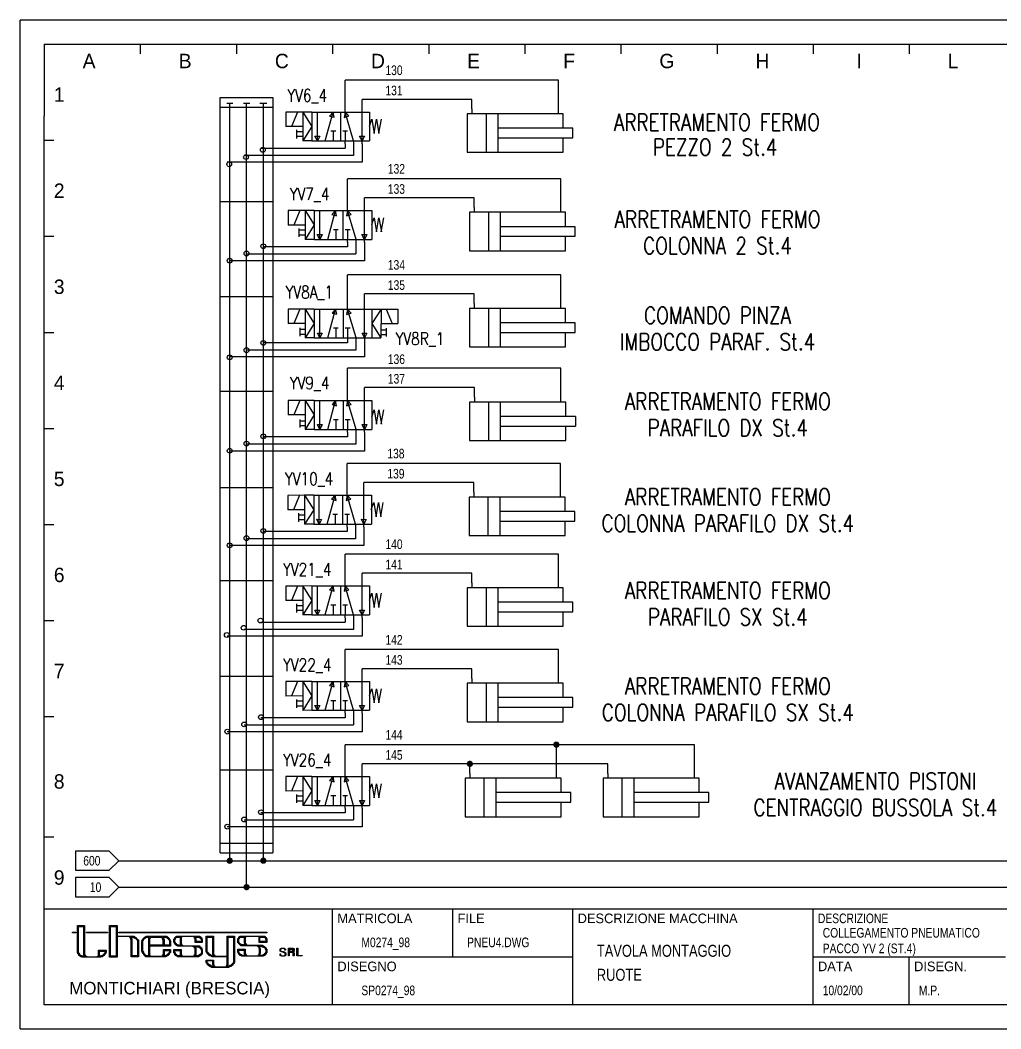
# Model space of a CAD drawing. Extents: x 5 to 315, y 5 to 215.
# Drawn here: x 5 to 209.1, y 5 to 215 of the extents above; entities that cross this region are included whole.
import ezdxf
from ezdxf.enums import TextEntityAlignment as Align

# ---------------------------------------------------------------- set-up
doc = ezdxf.new("R2010")
doc.units = 0
doc.header["$MEASUREMENT"] = 0
doc.linetypes.add('TRAT-C', pattern=[3.5, 2.5, -1])
doc.layers.get('0').update_dxf_attribs({"linetype": 'CONTINUOUS'})
for name, color, linetype in [('2', 7, 'CONTINUOUS'), ('FORMATO', 3, 'CONTINUOUS'), ('TESTI', 1, 'TRAT-C')]:
    doc.layers.add(name, color=color, linetype=linetype)
doc.styles.add('20TXT', font='TXT', dxfattribs={"width": 0.8, "height": 2})
doc.styles.add('35SIM', font='romans', dxfattribs={"width": 0.8, "height": 3.5})

# ---------------------------------------------------------------- blocks, each defined once
blk = doc.blocks.new('THESYS')
at = {"color": 7}
for points in [[(0.045, 0.325), (0.12, 0.325), (0.12, 0.02), (0.125, 0.02), (0.125, 0.01), (0.13, 0.01), (0.13, 0.005), (0.14, 0.005), (0.14, 0), (0.255, 0), (0.255, 0.005), (0.26, 0.005), (0.26, 0.01), (0.265, 0.01), (0.265, 0.07), (0.345, 0.07), (0.345, 0.045), (0.34, 0.045), (0.34, 0.035), (0.335, 0.035), (0.335, 0.03), (0.33, 0.03), (0.33, 0.02), (0.325, 0.02), (0.325, 0.015), (0.32, 0.015), (0.32, 0.01), (0.31, 0.01), (0.31, 0.005), (0.305, 0.005), (0.305, 0), (0.29, 0), (0.29, -0.005), (0.09, -0.005), (0.09, 0), (0.08, 0), (0.08, 0.005), (0.07, 0.005), (0.07, 0.01), (0.065, 0.01), (0.065, 0.015), (0.06, 0.015), (0.06, 0.025), (0.055, 0.025), (0.055, 0.03), (0.05, 0.03), (0.05, 0.04), (0.045, 0.04)], [(0.38, 0.325), (0.459, 0.325), (0.459, 0.215), (0.635, 0.215), (0.635, 0.21), (0.64, 0.21), (0.64, 0.205), (0.65, 0.205), (0.65, 0.2), (0.655, 0.2), (0.655, 0.194), (0.66, 0.194), (0.66, 0.19), (0.665, 0.19), (0.665, 0.184), (0.67, 0.184), (0.67, 0.18), (0.675, 0.18), (0.675, 0.175), (0.68, 0.175), (0.68, 0), (0.605, 0), (0.605, 0.18), (0.6, 0.18), (0.6, 0.194), (0.595, 0.194), (0.595, 0.205), (0.59, 0.205), (0.59, 0.21), (0.459, 0.21), (0.459, -0.005), (0.38, -0.005)], [(-0.005, 0.255), (0.03, 0.255), (0.03, 0.25), (-0.005, 0.25)], [(0.055, 0.315), (0.11, 0.315), (0.11, 0.02), (0.115, 0.02), (0.115, 0.01), (0.12, 0.01), (0.12, 0.005), (0.125, 0.005), (0.09, 0.005), (0.09, 0.01), (0.08, 0.01), (0.08, 0.015), (0.075, 0.015), (0.075, 0.02), (0.07, 0.02), (0.07, 0.03), (0.065, 0.03), (0.065, 0.035), (0.06, 0.035), (0.06, 0.045), (0.055, 0.045)], [(0.14, 0.255), (0.36, 0.255), (0.36, 0.25), (0.14, 0.25)], [(0.39, 0.315), (0.449, 0.315), (0.449, 0.005), (0.39, 0.005)], [(0.475, 0.255), (2.015, 0.255), (2.015, 0.25), (0.475, 0.25)], [(0.76, 0.215), (0.975, 0.215), (0.975, 0.21), (0.98, 0.21), (0.98, 0.205), (0.99, 0.205), (0.99, 0.194), (1, 0.194), (1, 0.184), (1.005, 0.184), (1.005, 0.175), (1.01, 0.175), (1.01, 0.165), (1.015, 0.165), (1.015, 0.11), (0.795, 0.11), (0.795, 0.02), (0.8, 0.02), (0.8, 0.01), (0.805, 0.01), (0.805, 0.005), (0.925, 0.005), (0.925, 0.01), (0.93, 0.01), (0.93, 0.015), (0.935, 0.015), (0.935, 0.025), (0.94, 0.025), (0.94, 0.075), (1.015, 0.075), (1.015, 0.045), (1.01, 0.045), (1.01, 0.04), (1.005, 0.04), (1.005, 0.035), (1, 0.035), (1, 0.025), (0.995, 0.025), (0.995, 0.02), (0.99, 0.02), (0.99, 0.015), (0.985, 0.015), (0.985, 0.01), (0.975, 0.01), (0.975, 0.005), (0.965, 0.005), (0.965, 0), (0.755, 0), (0.755, 0.005), (0.75, 0.005), (0.75, 0.01), (0.745, 0.01), (0.745, 0.02), (0.735, 0.02), (0.735, 0.03), (0.73, 0.03), (0.73, 0.035), (0.725, 0.035), (0.725, 0.045), (0.72, 0.045), (0.72, 0.055), (0.715, 0.055), (0.715, 0.165), (0.72, 0.165), (0.72, 0.175), (0.725, 0.175), (0.725, 0.184), (0.73, 0.184), (0.73, 0.19), (0.735, 0.19), (0.735, 0.194), (0.74, 0.194), (0.74, 0.2), (0.745, 0.2), (0.745, 0.205), (0.755, 0.205), (0.755, 0.21), (0.76, 0.21)], [(1.075, 0.215), (1.32, 0.215), (1.32, 0.21), (1.325, 0.21), (1.325, 0.205), (1.33, 0.205), (1.33, 0.2), (1.335, 0.2), (1.335, 0.194), (1.34, 0.194), (1.34, 0.18), (1.345, 0.18), (1.345, 0.15), (1.27, 0.15), (1.27, 0.19), (1.265, 0.19), (1.265, 0.205), (1.26, 0.205), (1.26, 0.21), (1.13, 0.21), (1.13, 0.2), (1.125, 0.2), (1.125, 0.135), (1.13, 0.135), (1.13, 0.125), (1.135, 0.125), (1.135, 0.12), (1.14, 0.12), (1.14, 0.115), (1.315, 0.115), (1.315, 0.11), (1.32, 0.11), (1.32, 0.105), (1.325, 0.105), (1.325, 0.1), (1.33, 0.1), (1.33, 0.095), (1.335, 0.095), (1.335, 0.085), (1.34, 0.085), (1.34, 0.075), (1.345, 0.075), (1.345, 0.03), (1.34, 0.03), (1.34, 0.025), (1.335, 0.025), (1.335, 0.02), (1.33, 0.02), (1.33, 0.015), (1.325, 0.015), (1.325, 0.01), (1.315, 0.01), (1.315, 0.005), (1.31, 0.005), (1.31, 0), (1.085, 0), (1.085, 0.005), (1.08, 0.005), (1.08, 0.01), (1.07, 0.01), (1.07, 0.015), (1.065, 0.015), (1.065, 0.02), (1.06, 0.02), (1.06, 0.03), (1.055, 0.03), (1.055, 0.04), (1.05, 0.04), (1.05, 0.075), (1.125, 0.075), (1.125, 0.025), (1.13, 0.025), (1.13, 0.015), (1.135, 0.015), (1.135, 0.01), (1.14, 0.01), (1.14, 0.005), (1.255, 0.005), (1.255, 0.01), (1.26, 0.01), (1.26, 0.015), (1.265, 0.015), (1.265, 0.025), (1.27, 0.025), (1.27, 0.09), (1.265, 0.09), (1.265, 0.1), (1.255, 0.1), (1.255, 0.105), (1.25, 0.105), (1.25, 0.11), (1.085, 0.11), (1.085, 0.115), (1.08, 0.115), (1.08, 0.12), (1.07, 0.12), (1.07, 0.125), (1.065, 0.125), (1.065, 0.13), (1.06, 0.13), (1.06, 0.14), (1.055, 0.14), (1.055, 0.15), (1.05, 0.15), (1.05, 0.184), (1.055, 0.184), (1.055, 0.194), (1.06, 0.194), (1.06, 0.2), (1.065, 0.2), (1.065, 0.205), (1.07, 0.205), (1.07, 0.21), (1.075, 0.21)], [(1.385, 0.215), (1.46, 0.215), (1.46, 0.025), (1.465, 0.025), (1.465, 0.02), (1.47, 0.02), (1.47, 0.015), (1.474, 0.015), (1.474, 0.01), (1.48, 0.01), (1.48, 0.005), (1.605, 0.005), (1.605, 0.215), (1.68, 0.215), (1.68, -0.06), (1.675, -0.06), (1.675, -0.07), (1.67, -0.07), (1.67, -0.075), (1.665, -0.075), (1.665, -0.08), (1.66, -0.08), (1.66, -0.09), (1.65, -0.09), (1.65, -0.095), (1.645, -0.095), (1.645, -0.1), (1.63, -0.1), (1.63, -0.105), (1.62, -0.105), (1.62, -0.11), (1.44, -0.11), (1.44, -0.105), (1.43, -0.105), (1.43, -0.1), (1.42, -0.1), (1.42, -0.095), (1.415, -0.095), (1.415, -0.09), (1.405, -0.09), (1.405, -0.08), (1.395, -0.08), (1.395, -0.065), (1.39, -0.065), (1.39, -0.06), (1.385, -0.06), (1.385, -0.035), (1.46, -0.035), (1.46, -0.085), (1.465, -0.085), (1.465, -0.095), (1.47, -0.095), (1.47, -0.1), (1.48, -0.1), (1.48, -0.105), (1.59, -0.105), (1.59, -0.1), (1.595, -0.1), (1.595, -0.095), (1.6, -0.095), (1.6, -0.085), (1.605, -0.085), (1.605, 0), (1.445, 0), (1.445, 0.005), (1.435, 0.005), (1.435, 0.01), (1.42, 0.01), (1.42, 0.015), (1.415, 0.015), (1.415, 0.02), (1.405, 0.02), (1.405, 0.03), (1.4, 0.03), (1.4, 0.035), (1.395, 0.035), (1.395, 0.045), (1.39, 0.045), (1.39, 0.05), (1.385, 0.05)], [(1.735, 0.215), (1.995, 0.215), (1.995, 0.21), (2, 0.21), (2, 0.205), (2.005, 0.205), (2.005, 0.2), (2.01, 0.2), (2.01, 0.19), (2.015, 0.19), (2.015, 0.15), (1.935, 0.15), (1.935, 0.21), (1.795, 0.21), (1.795, 0.2), (1.79, 0.2), (1.79, 0.14), (1.795, 0.14), (1.795, 0.135), (1.8, 0.135), (1.8, 0.125), (1.81, 0.125), (1.81, 0.12), (1.975, 0.12), (1.975, 0.115), (1.98, 0.115), (1.98, 0.11), (1.99, 0.11), (1.99, 0.105), (1.995, 0.105), (1.995, 0.1), (2, 0.1), (2, 0.095), (2.005, 0.095), (2.005, 0.09), (2.01, 0.09), (2.01, 0.08), (2.015, 0.08), (2.015, 0.04), (2.01, 0.04), (2.01, 0.03), (2.005, 0.03), (2.005, 0.025), (2, 0.025), (2, 0.02), (1.995, 0.02), (1.995, 0.015), (1.99, 0.015), (1.99, 0.01), (1.98, 0.01), (1.98, 0.005), (1.755, 0.005), (1.755, 0.01), (1.745, 0.01), (1.745, 0.015), (1.735, 0.015), (1.735, 0.025), (1.725, 0.025), (1.725, 0.035), (1.72, 0.035), (1.72, 0.045), (1.715, 0.045), (1.715, 0.08), (1.79, 0.08), (1.79, 0.035), (1.795, 0.035), (1.795, 0.025), (1.8, 0.025), (1.8, 0.015), (1.81, 0.015), (1.81, 0.01), (1.925, 0.01), (1.925, 0.015), (1.93, 0.015), (1.93, 0.02), (1.935, 0.02), (1.935, 0.035), (1.94, 0.035), (1.94, 0.085), (1.935, 0.085), (1.935, 0.1), (1.93, 0.1), (1.93, 0.105), (1.925, 0.105), (1.925, 0.11), (1.915, 0.11), (1.915, 0.115), (1.745, 0.115), (1.745, 0.12), (1.74, 0.12), (1.74, 0.125), (1.735, 0.125), (1.735, 0.13), (1.73, 0.13), (1.73, 0.135), (1.725, 0.135), (1.725, 0.14), (1.72, 0.14), (1.72, 0.145), (1.715, 0.145), (1.715, 0.19), (1.72, 0.19), (1.72, 0.194), (1.725, 0.194), (1.725, 0.205), (1.73, 0.205), (1.73, 0.21), (1.735, 0.21)], [(0.605, 0.205), (0.63, 0.205), (0.63, 0.2), (0.64, 0.2), (0.64, 0.194), (0.65, 0.194), (0.65, 0.19), (0.655, 0.19), (0.655, 0.184), (0.66, 0.184), (0.66, 0.18), (0.665, 0.18), (0.665, 0.175), (0.67, 0.175), (0.67, 0.01), (0.615, 0.01), (0.615, 0.19), (0.61, 0.19), (0.61, 0.2), (0.605, 0.2)], [(0.76, 0.205), (0.79, 0.205), (0.79, 0.2), (0.785, 0.2), (0.785, 0.02), (0.79, 0.02), (0.79, 0.01), (0.795, 0.01), (0.76, 0.01), (0.76, 0.015), (0.755, 0.015), (0.755, 0.02), (0.75, 0.02), (0.75, 0.025), (0.745, 0.025), (0.745, 0.03), (0.74, 0.03), (0.74, 0.035), (0.735, 0.035), (0.735, 0.05), (0.73, 0.05), (0.73, 0.055), (0.725, 0.055), (0.725, 0.165), (0.73, 0.165), (0.73, 0.175), (0.735, 0.175), (0.735, 0.184), (0.74, 0.184), (0.74, 0.19), (0.745, 0.19), (0.745, 0.194), (0.755, 0.194), (0.755, 0.2), (0.76, 0.2)], [(0.805, 0.205), (0.925, 0.205), (0.925, 0.194), (0.93, 0.194), (0.93, 0.175), (0.935, 0.175), (0.935, 0.12), (0.8, 0.12), (0.8, 0.194), (0.805, 0.194)], [(0.94, 0.205), (0.97, 0.205), (0.97, 0.2), (0.98, 0.2), (0.98, 0.194), (0.985, 0.194), (0.985, 0.19), (0.99, 0.19), (0.99, 0.184), (0.995, 0.184), (0.995, 0.175), (1, 0.175), (1, 0.165), (1.005, 0.165), (1.005, 0.12), (0.95, 0.12), (0.95, 0.18), (0.945, 0.18), (0.945, 0.2), (0.94, 0.2)], [(1.075, 0.205), (1.12, 0.205), (1.12, 0.2), (1.115, 0.2), (1.115, 0.135), (1.12, 0.135), (1.12, 0.125), (1.125, 0.125), (1.125, 0.12), (1.085, 0.12), (1.085, 0.125), (1.08, 0.125), (1.08, 0.13), (1.075, 0.13), (1.075, 0.135), (1.07, 0.135), (1.07, 0.14), (1.065, 0.14), (1.065, 0.15), (1.06, 0.15), (1.06, 0.184), (1.065, 0.184), (1.065, 0.194), (1.07, 0.194), (1.07, 0.2), (1.075, 0.2)], [(1.275, 0.205), (1.32, 0.205), (1.32, 0.194), (1.33, 0.194), (1.33, 0.184), (1.335, 0.184), (1.335, 0.16), (1.28, 0.16), (1.28, 0.19), (1.275, 0.19)], [(1.395, 0.205), (1.45, 0.205), (1.45, 0.025), (1.454, 0.025), (1.454, 0.02), (1.46, 0.02), (1.46, 0.015), (1.465, 0.015), (1.465, 0.01), (1.47, 0.01), (1.445, 0.01), (1.445, 0.015), (1.435, 0.015), (1.435, 0.02), (1.425, 0.02), (1.425, 0.025), (1.415, 0.025), (1.415, 0.035), (1.41, 0.035), (1.41, 0.04), (1.405, 0.04), (1.405, 0.045), (1.4, 0.045), (1.4, 0.05), (1.395, 0.05)], [(1.615, 0.205), (1.67, 0.205), (1.67, -0.06), (1.665, -0.06), (1.665, -0.07), (1.66, -0.07), (1.66, -0.075), (1.655, -0.075), (1.655, -0.08), (1.65, -0.08), (1.65, -0.085), (1.645, -0.085), (1.645, -0.09), (1.63, -0.09), (1.63, -0.095), (1.62, -0.095), (1.62, -0.1), (1.605, -0.1), (1.605, -0.095), (1.61, -0.095), (1.61, -0.085), (1.615, -0.085)], [(1.735, 0.205), (1.785, 0.205), (1.785, 0.2), (1.78, 0.2), (1.78, 0.14), (1.785, 0.14), (1.785, 0.135), (1.79, 0.135), (1.79, 0.125), (1.795, 0.125), (1.75, 0.125), (1.75, 0.13), (1.74, 0.13), (1.74, 0.135), (1.735, 0.135), (1.735, 0.14), (1.73, 0.14), (1.73, 0.15), (1.725, 0.15), (1.725, 0.19), (1.73, 0.19), (1.73, 0.194), (1.735, 0.194)], [(1.935, 0.11), (1.965, 0.11), (1.965, 0.105), (1.98, 0.105), (1.98, 0.1), (1.99, 0.1), (1.99, 0.095), (1.995, 0.095), (1.995, 0.09), (2, 0.09), (2, 0.08), (2.005, 0.08), (2.005, 0.04), (2, 0.04), (2, 0.03), (1.99, 0.03), (1.99, 0.02), (1.975, 0.02), (1.975, 0.015), (1.935, 0.015), (1.945, 0.015), (1.945, 0.035), (1.95, 0.035), (1.95, 0.085), (1.945, 0.085), (1.945, 0.105), (1.94, 0.105), (1.94, 0.11)], [(1.945, 0.205), (1.995, 0.205), (1.995, 0.2), (2, 0.2), (2, 0.19), (2.005, 0.19), (2.005, 0.16), (1.945, 0.16)], [(0.275, 0.06), (0.335, 0.06), (0.335, 0.045), (0.33, 0.045), (0.33, 0.035), (0.325, 0.035), (0.325, 0.03), (0.32, 0.03), (0.32, 0.02), (0.31, 0.02), (0.31, 0.015), (0.305, 0.015), (0.305, 0.01), (0.29, 0.01), (0.29, 0.005), (0.27, 0.005), (0.275, 0.005)], [(0.95, 0.065), (1.005, 0.065), (1.005, 0.045), (1, 0.045), (1, 0.04), (0.995, 0.04), (0.995, 0.035), (0.99, 0.035), (0.99, 0.03), (0.985, 0.03), (0.985, 0.025), (0.98, 0.025), (0.98, 0.02), (0.975, 0.02), (0.975, 0.015), (0.965, 0.015), (0.965, 0.01), (0.94, 0.01), (0.945, 0.01), (0.945, 0.015), (0.95, 0.015)], [(1.06, 0.065), (1.115, 0.065), (1.115, 0.02), (1.12, 0.02), (1.12, 0.015), (1.125, 0.015), (1.125, 0.01), (1.085, 0.01), (1.085, 0.015), (1.08, 0.015), (1.08, 0.02), (1.075, 0.02), (1.075, 0.025), (1.07, 0.025), (1.07, 0.03), (1.065, 0.03), (1.065, 0.04), (1.06, 0.04)], [(1.265, 0.105), (1.31, 0.105), (1.31, 0.1), (1.315, 0.1), (1.315, 0.095), (1.32, 0.095), (1.32, 0.09), (1.325, 0.09), (1.325, 0.085), (1.33, 0.085), (1.33, 0.075), (1.335, 0.075), (1.335, 0.035), (1.33, 0.035), (1.33, 0.03), (1.325, 0.03), (1.325, 0.025), (1.32, 0.025), (1.32, 0.02), (1.31, 0.02), (1.31, 0.015), (1.305, 0.015), (1.305, 0.01), (1.27, 0.01), (1.275, 0.01), (1.275, 0.025), (1.28, 0.025), (1.28, 0.09), (1.275, 0.09), (1.275, 0.1), (1.27, 0.1), (1.27, 0.105)], [(1.725, 0.07), (1.78, 0.07), (1.78, 0.03), (1.785, 0.03), (1.785, 0.025), (1.79, 0.025), (1.79, 0.015), (1.795, 0.015), (1.755, 0.015), (1.755, 0.02), (1.745, 0.02), (1.745, 0.025), (1.74, 0.025), (1.74, 0.03), (1.735, 0.03), (1.735, 0.035), (1.73, 0.035), (1.73, 0.045), (1.725, 0.045)], [(2.17, 0.09), (2.2, 0.09), (2.2, 0.085), (2.205, 0.085), (2.205, 0.08), (2.21, 0.08), (2.21, 0.07), (2.205, 0.07), (2.205, 0.08), (2.2, 0.08), (2.2, 0.085), (2.165, 0.085), (2.165, 0.08), (2.16, 0.08), (2.16, 0.06), (2.165, 0.06), (2.165, 0.055), (2.19, 0.055), (2.19, 0.05), (2.2, 0.05), (2.2, 0.045), (2.21, 0.045), (2.21, 0.035), (2.215, 0.035), (2.215, 0.02), (2.21, 0.02), (2.21, 0.01), (2.2, 0.01), (2.2, 0.005), (2.17, 0.005), (2.17, 0.01), (2.16, 0.01), (2.16, 0.015), (2.155, 0.015), (2.155, 0.03), (2.16, 0.03), (2.16, 0.015), (2.17, 0.015), (2.17, 0.01), (2.2, 0.01), (2.2, 0.015), (2.205, 0.015), (2.205, 0.02), (2.21, 0.02), (2.21, 0.035), (2.205, 0.035), (2.205, 0.04), (2.195, 0.04), (2.195, 0.045), (2.185, 0.045), (2.185, 0.05), (2.165, 0.05), (2.165, 0.055), (2.16, 0.055), (2.16, 0.06), (2.155, 0.06), (2.155, 0.08), (2.16, 0.08), (2.16, 0.085), (2.17, 0.085)], [(2.24, 0.09), (2.29, 0.09), (2.29, 0.085), (2.3, 0.085), (2.3, 0.055), (2.295, 0.055), (2.295, 0.04), (2.3, 0.04), (2.3, 0.01), (2.29, 0.01), (2.29, 0.04), (2.285, 0.04), (2.285, 0.045), (2.25, 0.045), (2.25, 0.01), (2.24, 0.01)], [(2.255, 0.08), (2.28, 0.08), (2.28, 0.075), (2.285, 0.075), (2.285, 0.06), (2.28, 0.06), (2.28, 0.055), (2.255, 0.055)], [(2.33, 0.09), (2.34, 0.09), (2.34, 0.015), (2.385, 0.015), (2.385, 0.01), (2.33, 0.01)], [(1.395, -0.04), (1.45, -0.04), (1.45, -0.085), (1.454, -0.085), (1.454, -0.095), (1.46, -0.095), (1.46, -0.1), (1.44, -0.1), (1.44, -0.095), (1.435, -0.095), (1.435, -0.09), (1.425, -0.09), (1.425, -0.085), (1.415, -0.085), (1.415, -0.08), (1.41, -0.08), (1.41, -0.075), (1.405, -0.075), (1.405, -0.065), (1.4, -0.065), (1.4, -0.06), (1.395, -0.06)]]:
    blk.add_lwpolyline(points, close=True, dxfattribs=at)
blk = doc.blocks.new('CEI7')
at = {"color": 1, "const_width": 0.65}
blk.add_lwpolyline([(0, -0.325, 1), (0, 0.325, 1)], format="xyb", close=True, dxfattribs=at)
blk = doc.blocks.new('CONN')
at = {"layer": 'FORMATO'}
blk.add_blockref('CEI7', (0, 0), dxfattribs=at)
blk = doc.blocks.new('5V2-EV')
for p, q in [((-1.51, 6.9), (-5.05, 6.89)), ((-5.05, 6.89), (-5.04, 3.89)), ((-2.61, 6.9), (-3.87, 3.89)), ((0.36, 6.9), (-1.54, 6.9)), ((-1.54, 6.9), (-1.53, 0.9)), ((-1.54, 6.9), (0.36, 3.9)), ((0.36, 6.9), (12.36, 6.9)), ((0.36, 6.9), (0.36, 0.9)), ((0.36, 6.9), (12.36, 6.9)), ((0.36, 6.9), (0.36, 0.9)), ((1.53, 0.9), (1.53, 6.88)), ((3.17, 0.9), (4.82, 6.9)), ((4.82, 6.9), (4.07, 6.07)), ((5.03, 5.81), (4.82, 6.9)), ((6.36, 6.91), (6.36, 0.91)), ((6.36, 6.9), (6.36, 0.9)), ((7.31, 6.9), (7.11, 5.8)), ((9.07, 0.9), (7.31, 6.9)), ((8.07, 6.08), (7.31, 6.9)), ((10.82, 0.9), (10.82, 6.88)), ((12.36, 6.9), (12.36, 0.9)), ((12.36, 6.9), (12.36, 0.9)), ((4.07, 6.07), (5.03, 5.81)), ((7.11, 5.8), (8.07, 6.08)), ((12.35, 3.97), (12.86, 5.4)), ((12.86, 5.4), (13.33, 2.44)), ((13.33, 2.44), (13.84, 5.4)), ((13.84, 5.4), (14.35, 2.44)), ((14.31, 2.48), (14.85, 5.39)), ((-1.5, 3.9), (-5.04, 3.89)), ((-2.8, 3.17), (-2.8, 1.4)), ((-1.53, 2.79), (-2.8, 2.79)), ((0.36, 3.9), (-1.53, 0.9)), ((4.85, 2.9), (4.35, 2.9)), ((4.85, 2.9), (4.85, 0.9)), ((5.35, 2.9), (4.85, 2.9)), ((7.32, 2.9), (6.82, 2.9)), ((7.31, 2.9), (7.31, 0.9)), ((7.82, 2.9), (7.32, 2.9)), ((-1.53, 1.79), (-2.8, 1.79)), ((0.37, 0.9), (-1.53, 0.9)), ((0.36, 0.9), (12.36, 0.9)), ((0.36, 0.9), (12.36, 0.9)), ((1.53, 0.9), (1.02, 1.9)), ((1.02, 1.9), (2.01, 1.89)), ((2.01, 1.89), (1.53, 0.9)), ((7.31, 0.29), (7.31, 0.9)), ((9.04, 0.87), (9.04, 0.24)), ((10.31, 1.9), (11.3, 1.89)), ((10.82, 0.9), (10.31, 1.9)), ((11.3, 1.89), (10.82, 0.9)), ((10.82, 0.29), (10.82, 0.9))]:
    blk.add_line(p, q)
for points in [[(1.53, 0.9), (1.02, 1.9), (2.01, 1.89), (1.53, 0.9), (1.02, 1.9)], [(10.82, 0.9), (10.31, 1.9), (11.3, 1.89), (10.82, 0.9), (10.31, 1.9)]]:
    blk.add_lwpolyline(points)

msp = doc.modelspace()

# ---------------------------------------------------------------- linework, layer by layer
for p, q in [((46.6, 198.88), (57.6, 198.88)), ((48.01, 197.69), (49.24, 197.69)), ((51.44, 197.69), (52.8, 197.69)), ((54.89, 197.69), (56.32, 197.69)), ((46.6, 196.88), (57.6, 196.88)), ((63.8, 195.87), (60.27, 195.86)), ((60.27, 195.86), (60.28, 192.86)), ((62.7, 195.87), (61.45, 192.86)), ((65.67, 195.88), (63.78, 195.87)), ((63.78, 195.87), (63.79, 189.87)), ((63.78, 195.87), (65.67, 192.88)), ((65.67, 195.88), (65.67, 189.88)), ((65.67, 195.88), (65.67, 189.88)), ((65.67, 195.88), (77.67, 195.88)), ((65.67, 195.88), (77.67, 195.88)), ((66.84, 189.88), (66.84, 195.86)), ((68.49, 189.88), (70.13, 195.88)), ((70.13, 195.88), (69.38, 195.04)), ((70.35, 194.78), (70.13, 195.88)), ((71.67, 195.88), (71.67, 189.88)), ((71.67, 195.88), (71.67, 189.88)), ((72.62, 195.87), (72.43, 194.77)), ((74.38, 189.88), (72.62, 195.88)), ((73.38, 195.06), (72.62, 195.87)), ((76.14, 189.88), (76.14, 195.86)), ((77.67, 195.88), (77.67, 189.88)), ((77.67, 195.88), (77.67, 189.88)), ((118, 195.51), (98, 195.51)), ((98, 195.51), (98, 187.51)), ((99, 196.51), (99, 195.51)), ((102, 187.51), (102, 195.51)), ((104.45, 187.51), (104.45, 195.51)), ((117, 195.51), (117, 196.51)), ((118, 192.48), (118, 195.51)), ((69.38, 195.04), (70.35, 194.78)), ((72.43, 194.77), (73.38, 195.06)), ((77.66, 192.94), (78.17, 194.37)), ((78.17, 194.37), (78.65, 191.42)), ((78.65, 191.42), (79.16, 194.37)), ((79.16, 194.37), (79.66, 191.42)), ((79.63, 191.45), (80.16, 194.37)), ((63.81, 192.87), (60.28, 192.86)), ((62.51, 192.14), (62.51, 190.38)), ((63.79, 191.76), (62.51, 191.76)), ((65.67, 192.88), (63.79, 189.87)), ((70.17, 191.88), (69.67, 191.88)), ((70.16, 191.88), (70.16, 189.88)), ((70.67, 191.88), (70.17, 191.88)), ((72.63, 191.88), (72.13, 191.88)), ((72.62, 191.87), (72.62, 189.87)), ((73.13, 191.88), (72.63, 191.88)), ((120, 192.51), (104.45, 192.51)), ((120, 190.51), (120, 192.51)), ((63.79, 190.76), (62.51, 190.76)), ((65.68, 189.88), (63.79, 189.87)), ((65.67, 189.88), (77.67, 189.88)), ((65.67, 189.88), (77.67, 189.88)), ((66.33, 190.87), (67.32, 190.87)), ((66.84, 189.88), (66.33, 190.87)), ((67.32, 190.87), (66.84, 189.88)), ((72.62, 189.26), (72.62, 189.87)), ((72.62, 189.26), (72.62, 188.33)), ((74.35, 189.84), (74.35, 189.22)), ((74.35, 189.22), (74.35, 186.83)), ((76.14, 189.88), (75.62, 190.87)), ((75.62, 190.87), (76.62, 190.87)), ((76.62, 190.87), (76.14, 189.88)), ((76.14, 189.26), (76.14, 189.87)), ((76.14, 189.26), (76.14, 185.42)), ((104.45, 190.51), (120, 190.51)), ((118, 187.51), (118, 190.51)), ((72.62, 188.31), (55.1, 188.31)), ((98, 187.51), (118, 187.51)), ((76.14, 185.42), (48.1, 185.42)), ((74.35, 186.81), (51.6, 186.81)), ((46.59, 177.25), (57.54, 177.25)), ((64.3, 175.35), (60.77, 175.34)), ((60.77, 175.34), (60.78, 172.34)), ((63.2, 175.35), (61.95, 172.35)), ((66.17, 175.36), (64.28, 175.35)), ((64.28, 175.35), (64.29, 169.35)), ((64.28, 175.35), (66.17, 172.36)), ((66.17, 175.36), (78.17, 175.36)), ((66.17, 175.36), (66.17, 169.36)), ((66.17, 175.36), (78.17, 175.36)), ((66.17, 175.36), (66.17, 169.36)), ((67.34, 169.36), (67.34, 175.34)), ((68.99, 169.36), (70.63, 175.36)), ((70.63, 175.36), (69.88, 174.53)), ((69.88, 174.53), (70.85, 174.26)), ((70.85, 174.26), (70.63, 175.36)), ((72.17, 175.36), (72.17, 169.36)), ((72.17, 175.36), (72.17, 169.36)), ((73.12, 175.36), (72.93, 174.26)), ((72.93, 174.26), (73.88, 174.54)), ((74.88, 169.36), (73.12, 175.36)), ((73.88, 174.54), (73.12, 175.36)), ((76.64, 169.36), (76.64, 175.34)), ((78.17, 175.36), (78.17, 169.36)), ((78.17, 175.36), (78.17, 169.36)), ((118.5, 175), (98.5, 175)), ((98.5, 175), (98.5, 167)), ((99.5, 176), (99.5, 175)), ((102.5, 167), (102.5, 175)), ((104.95, 167), (104.95, 175)), ((117.5, 175), (117.5, 176)), ((118.5, 171.97), (118.5, 175)), ((64.31, 172.35), (60.78, 172.34)), ((66.17, 172.36), (64.29, 169.35)), ((78.16, 172.43), (78.67, 173.85)), ((78.67, 173.85), (79.15, 170.9)), ((79.15, 170.9), (79.66, 173.85)), ((79.66, 173.85), (80.16, 170.9)), ((80.13, 170.93), (80.66, 173.85)), ((63.01, 171.63), (63.01, 169.86)), ((64.29, 171.25), (63.01, 171.25)), ((64.29, 170.25), (63.01, 170.25)), ((67.34, 169.36), (66.83, 170.35)), ((66.83, 170.35), (67.82, 170.35)), ((67.82, 170.35), (67.34, 169.36)), ((70.67, 171.36), (70.17, 171.36)), ((70.66, 171.36), (70.66, 169.36)), ((71.17, 171.36), (70.67, 171.36)), ((73.13, 171.36), (72.63, 171.36)), ((73.12, 171.36), (73.12, 169.36)), ((73.63, 171.36), (73.13, 171.36)), ((76.12, 170.35), (77.12, 170.35)), ((76.64, 169.36), (76.12, 170.35)), ((77.12, 170.35), (76.64, 169.36)), ((120.5, 172), (104.95, 172)), ((120.5, 170), (120.5, 172)), ((66.18, 169.36), (64.29, 169.35)), ((66.17, 169.36), (78.17, 169.36)), ((66.17, 169.36), (78.17, 169.36)), ((73.12, 168.75), (73.12, 169.36)), ((73.12, 168.75), (73.12, 167.81)), ((74.85, 169.33), (74.85, 168.7)), ((74.85, 168.7), (74.85, 166.32)), ((76.64, 168.75), (76.64, 169.36)), ((76.64, 168.75), (76.64, 164.9)), ((104.95, 170), (120.5, 170)), ((118.5, 167), (118.5, 169.99)), ((74.85, 166.3), (52.1, 166.3)), ((73.12, 167.79), (55.6, 167.79)), ((98.5, 167), (118.5, 167)), ((76.64, 164.9), (48.6, 164.9)), ((46.59, 157.5), (57.54, 157.5)), ((99.5, 156), (99.5, 155)), ((117.5, 155), (117.5, 156)), ((64.31, 154.86), (60.77, 154.85)), ((60.77, 154.85), (60.78, 151.86)), ((63.21, 154.85), (61.95, 151.87)), ((64.29, 154.86), (64.29, 148.85)), ((64.29, 154.86), (66.18, 151.85)), ((66.18, 154.85), (64.29, 154.86)), ((66.18, 154.85), (78.18, 154.85)), ((66.18, 154.85), (78.18, 154.85)), ((66.18, 154.85), (66.18, 148.85)), ((66.18, 154.85), (66.18, 148.85)), ((67.35, 148.85), (67.35, 154.83)), ((68.99, 148.85), (70.64, 154.85)), ((70.64, 154.85), (69.89, 154.02)), ((69.89, 154.02), (70.86, 153.76)), ((70.86, 153.76), (70.64, 154.85)), ((72.18, 154.85), (72.18, 148.85)), ((73.13, 154.85), (72.93, 153.75)), ((72.93, 153.75), (73.89, 154.03)), ((74.89, 148.85), (73.13, 154.85)), ((73.89, 154.03), (73.13, 154.85)), ((76.64, 148.85), (76.64, 154.83)), ((78.18, 154.85), (78.18, 148.85)), ((78.18, 154.85), (78.18, 148.85)), ((80.08, 154.85), (78.18, 151.85)), ((78.18, 154.85), (80.08, 154.85)), ((80.06, 154.85), (83.59, 154.85)), ((80.08, 154.85), (80.07, 148.85)), ((81.15, 154.85), (82.41, 151.84)), ((83.59, 154.85), (83.58, 151.85)), ((98.5, 155), (98.5, 147)), ((118.5, 155), (98.5, 155)), ((102.5, 147), (102.5, 155)), ((104.95, 147), (104.95, 155)), ((118.5, 151.97), (118.5, 155)), ((64.32, 151.85), (60.78, 151.86)), ((66.18, 151.85), (64.29, 148.85)), ((78.18, 151.85), (80.07, 148.85)), ((80.04, 151.85), (83.58, 151.85)), ((120.5, 152), (104.95, 152)), ((120.5, 150), (120.5, 152)), ((63.16, 150.93), (63.16, 149.23)), ((64.29, 150.57), (63.17, 150.57)), ((64.29, 149.57), (63.17, 149.57)), ((66.84, 149.85), (67.83, 149.84)), ((67.35, 148.85), (66.84, 149.85)), ((67.83, 149.84), (67.35, 148.85)), ((70.67, 150.86), (70.17, 150.86)), ((71.17, 150.86), (70.67, 150.86)), ((70.67, 150.86), (70.67, 148.86)), ((73.14, 150.86), (72.64, 150.86)), ((73.13, 150.85), (73.13, 148.85)), ((73.64, 150.86), (73.14, 150.86)), ((76.64, 148.85), (76.13, 149.85)), ((76.13, 149.85), (77.13, 149.84)), ((77.13, 149.84), (76.64, 148.85)), ((80.07, 150.53), (81.19, 150.53)), ((80.07, 149.53), (81.19, 149.53)), ((81.21, 149.17), (81.21, 150.87)), ((104.95, 150), (120.5, 150)), ((118.5, 147), (118.5, 149.99)), ((73.12, 147.79), (55.6, 147.79)), ((66.19, 148.85), (64.29, 148.85)), ((66.18, 148.85), (78.18, 148.85)), ((66.18, 148.85), (78.18, 148.85)), ((73.12, 148.75), (73.12, 147.81)), ((74.85, 148.7), (74.85, 146.32)), ((76.64, 148.75), (76.64, 144.9)), ((78.17, 148.85), (80.07, 148.85)), ((76.64, 144.9), (48.6, 144.9)), ((74.85, 146.3), (52.1, 146.3)), ((98.5, 147), (118.5, 147)), ((46.59, 137.75), (57.54, 137.75)), ((64.31, 135.8), (60.77, 135.8)), ((60.77, 135.8), (60.78, 132.81)), ((63.21, 135.79), (61.95, 132.81)), ((66.18, 135.8), (64.28, 135.8)), ((64.28, 135.8), (64.29, 129.8)), ((64.28, 135.8), (66.18, 132.8)), ((66.18, 135.8), (78.18, 135.8)), ((66.18, 135.8), (66.18, 129.8)), ((66.18, 135.8), (78.18, 135.8)), ((66.18, 135.8), (66.18, 129.8)), ((67.35, 129.8), (67.35, 135.78)), ((68.99, 129.8), (70.64, 135.8)), ((70.64, 135.8), (69.89, 134.97)), ((69.89, 134.97), (70.85, 134.71)), ((70.85, 134.71), (70.64, 135.8)), ((72.18, 135.8), (72.18, 129.8)), ((73.13, 135.8), (72.93, 134.7)), ((72.93, 134.7), (73.89, 134.98)), ((74.89, 129.8), (73.13, 135.8)), ((73.89, 134.98), (73.13, 135.8)), ((76.64, 129.8), (76.64, 135.78)), ((78.18, 135.8), (78.18, 129.8)), ((78.18, 135.8), (78.18, 129.8)), ((98.52, 135.5), (98.52, 127.5)), ((118.52, 135.5), (98.52, 135.5)), ((99.52, 136.5), (99.52, 135.5)), ((102.52, 127.5), (102.52, 135.5)), ((104.97, 127.5), (104.97, 135.5)), ((117.52, 135.5), (117.52, 136.5)), ((118.52, 132.47), (118.52, 135.5)), ((64.32, 132.8), (60.78, 132.81)), ((66.18, 132.8), (64.29, 129.8)), ((78.16, 132.43), (78.67, 133.85)), ((78.67, 133.85), (79.15, 130.9)), ((79.15, 130.9), (79.66, 133.85)), ((79.66, 133.85), (80.16, 130.9)), ((80.13, 130.93), (80.66, 133.85)), ((120.52, 132.5), (104.97, 132.5)), ((120.6, 130.5), (120.6, 132.5)), ((63.16, 131.88), (63.16, 130.17)), ((64.29, 131.52), (63.17, 131.52)), ((64.29, 130.52), (63.17, 130.52)), ((67.35, 129.8), (66.84, 130.79)), ((66.84, 130.79), (67.83, 130.79)), ((67.83, 130.79), (67.35, 129.8)), ((70.67, 131.8), (70.17, 131.8)), ((70.66, 131.8), (70.66, 129.8)), ((71.17, 131.8), (70.67, 131.8)), ((73.14, 131.8), (72.64, 131.8)), ((73.13, 131.8), (73.13, 129.8)), ((73.64, 131.8), (73.14, 131.8)), ((76.13, 130.79), (77.12, 130.79)), ((76.64, 129.8), (76.13, 130.79)), ((77.12, 130.79), (76.64, 129.8)), ((104.97, 130.5), (120.52, 130.5)), ((118.52, 127.5), (118.52, 130.5)), ((73.12, 128.22), (55.6, 128.22)), ((66.19, 129.8), (64.29, 129.8)), ((66.18, 129.8), (78.18, 129.8)), ((66.18, 129.8), (78.18, 129.8)), ((73.12, 129.17), (73.12, 128.24)), ((73.13, 129.19), (73.13, 129.8)), ((74.85, 129.8), (74.85, 129.12)), ((74.85, 129.12), (74.85, 126.74)), ((76.64, 129.19), (76.64, 129.8)), ((76.64, 129.17), (76.64, 125.27)), ((74.85, 126.72), (52.1, 126.72)), ((98.52, 127.5), (118.52, 127.5)), ((76.64, 125.27), (48.6, 125.27)), ((46.51, 117.69), (57.49, 117.69)), ((118.4, 115.72), (98.4, 115.72)), ((98.4, 115.72), (98.4, 107.72)), ((99.4, 116.72), (99.4, 115.72)), ((102.4, 107.72), (102.4, 115.72)), ((104.85, 107.72), (104.85, 115.72)), ((117.4, 115.72), (117.4, 116.72)), ((118.4, 112.69), (118.4, 115.72)), ((120.4, 112.72), (104.85, 112.72)), ((120.4, 110.72), (120.4, 112.72)), ((73.02, 109.47), (73.02, 108.54)), ((74.75, 109.42), (74.75, 107.04)), ((76.53, 109.47), (76.53, 105.63)), ((104.85, 110.72), (120.4, 110.72)), ((118.4, 107.72), (118.4, 110.72)), ((73.02, 108.52), (55.5, 108.52)), ((98.4, 107.72), (118.4, 107.72)), ((76.53, 105.63), (48.5, 105.63)), ((74.75, 107.02), (52, 107.02)), ((46.53, 98.32), (57.52, 98.32)), ((63.8, 97.19), (60.27, 97.18)), ((60.27, 97.18), (60.28, 94.18)), ((62.7, 97.19), (61.45, 94.19)), ((65.67, 97.2), (63.78, 97.19)), ((63.78, 97.19), (63.79, 91.19)), ((63.78, 97.19), (65.67, 94.2)), ((65.67, 97.2), (65.67, 91.2)), ((65.67, 97.2), (65.67, 91.2)), ((65.67, 97.2), (77.67, 97.2)), ((65.67, 97.2), (77.67, 97.2)), ((66.84, 91.2), (66.84, 97.18)), ((68.49, 91.2), (70.13, 97.2)), ((70.13, 97.2), (69.38, 96.37)), ((70.35, 96.1), (70.13, 97.2)), ((71.67, 97.2), (71.67, 91.2)), ((71.67, 97.2), (71.67, 91.2)), ((72.62, 97.2), (72.43, 96.1)), ((74.38, 91.2), (72.62, 97.2)), ((73.38, 96.38), (72.62, 97.2)), ((76.14, 91.2), (76.14, 97.18)), ((77.67, 97.2), (77.67, 91.2)), ((77.67, 97.2), (77.67, 91.2)), ((118, 96.84), (98, 96.84)), ((98, 96.84), (98, 88.84)), ((99, 97.84), (99, 96.84)), ((102, 88.84), (102, 96.84)), ((104.45, 88.84), (104.45, 96.84)), ((117, 96.84), (117, 97.84)), ((118, 93.81), (118, 96.84)), ((69.38, 96.37), (70.35, 96.1)), ((72.43, 96.1), (73.38, 96.38)), ((77.66, 94.27), (78.17, 95.69)), ((78.17, 95.69), (78.65, 92.74)), ((78.65, 92.74), (79.16, 95.69)), ((79.16, 95.69), (79.66, 92.74)), ((79.63, 92.77), (80.16, 95.69)), ((63.81, 94.19), (60.28, 94.18)), ((62.51, 93.47), (62.51, 91.7)), ((63.79, 93.09), (62.51, 93.09)), ((65.67, 94.2), (63.79, 91.19)), ((70.17, 93.2), (69.67, 93.2)), ((70.16, 93.2), (70.16, 91.2)), ((70.67, 93.2), (70.17, 93.2)), ((72.63, 93.2), (72.13, 93.2)), ((72.62, 93.2), (72.62, 91.2)), ((73.13, 93.2), (72.63, 93.2)), ((120, 93.84), (104.45, 93.84)), ((120, 91.84), (120, 93.84)), ((63.79, 92.09), (62.51, 92.09)), ((65.68, 91.2), (63.79, 91.19)), ((65.67, 91.2), (77.67, 91.2)), ((65.67, 91.2), (77.67, 91.2)), ((66.33, 92.19), (67.32, 92.19)), ((66.84, 91.2), (66.33, 92.19)), ((67.32, 92.19), (66.84, 91.2)), ((72.62, 90.59), (72.62, 91.2)), ((72.62, 90.59), (72.62, 89.65)), ((74.35, 91.16), (74.35, 90.54)), ((74.35, 90.54), (74.35, 88.15)), ((76.14, 91.2), (75.62, 92.19)), ((75.62, 92.19), (76.62, 92.19)), ((76.62, 92.19), (76.14, 91.2)), ((76.14, 90.58), (76.14, 91.2)), ((76.14, 90.58), (76.14, 86.74)), ((104.45, 91.84), (120, 91.84)), ((118, 88.84), (118, 91.83)), ((72.62, 89.63), (55.1, 89.63)), ((98, 88.84), (118, 88.84)), ((76.14, 86.74), (48.1, 86.74)), ((74.35, 88.13), (51.6, 88.13)), ((46.6, 78.42), (57.6, 78.42)), ((99, 77.95), (99, 76.95)), ((117, 76.95), (117, 77.95)), ((63.8, 77.3), (60.27, 77.29)), ((60.27, 77.29), (60.28, 74.29)), ((62.7, 77.3), (61.45, 74.3)), ((65.67, 77.31), (63.78, 77.3)), ((63.78, 77.3), (63.79, 71.3)), ((63.78, 77.3), (65.67, 74.31)), ((65.67, 77.31), (77.67, 77.31)), ((65.67, 77.31), (65.67, 71.31)), ((65.67, 77.31), (77.67, 77.31)), ((65.67, 77.31), (65.67, 71.31)), ((66.84, 71.31), (66.84, 77.29)), ((68.49, 71.31), (70.13, 77.31)), ((70.13, 77.31), (69.38, 76.48)), ((69.38, 76.48), (70.35, 76.21)), ((70.35, 76.21), (70.13, 77.31)), ((71.67, 77.31), (71.67, 71.31)), ((71.67, 77.31), (71.67, 71.31)), ((72.62, 77.31), (72.43, 76.21)), ((72.43, 76.21), (73.38, 76.49)), ((74.38, 71.31), (72.62, 77.31)), ((73.38, 76.49), (72.62, 77.31)), ((76.14, 71.31), (76.14, 77.29)), ((77.66, 74.38), (78.17, 75.8)), ((77.67, 77.31), (77.67, 71.31)), ((77.67, 77.31), (77.67, 71.31)), ((78.17, 75.8), (78.65, 72.85)), ((78.65, 72.85), (79.16, 75.8)), ((79.16, 75.8), (79.66, 72.85)), ((79.63, 72.88), (80.16, 75.8)), ((118, 76.95), (98, 76.95)), ((98, 76.95), (98, 68.95)), ((102, 68.95), (102, 76.95)), ((104.45, 68.95), (104.45, 76.95)), ((118, 73.92), (118, 76.95)), ((63.81, 74.31), (60.28, 74.29)), ((62.51, 73.58), (62.51, 71.81)), ((65.67, 74.31), (63.79, 71.3)), ((120, 73.95), (104.45, 73.95)), ((120, 71.95), (120, 73.95)), ((63.79, 73.2), (62.51, 73.2)), ((63.79, 72.2), (62.51, 72.2)), ((66.84, 71.31), (66.33, 72.3)), ((66.33, 72.3), (67.32, 72.3)), ((67.32, 72.3), (66.84, 71.31)), ((70.17, 73.31), (69.67, 73.31)), ((70.16, 73.31), (70.16, 71.31)), ((70.67, 73.31), (70.17, 73.31)), ((72.63, 73.31), (72.13, 73.31)), ((72.62, 73.31), (72.62, 71.31)), ((73.13, 73.31), (72.63, 73.31)), ((75.62, 72.3), (76.62, 72.3)), ((76.14, 71.31), (75.62, 72.3)), ((76.62, 72.3), (76.14, 71.31)), ((104.45, 71.95), (120, 71.95)), ((118, 68.95), (118, 71.94)), ((72.62, 69.74), (55.1, 69.74)), ((65.68, 71.31), (63.79, 71.3)), ((65.67, 71.31), (77.67, 71.31)), ((65.67, 71.31), (77.67, 71.31)), ((72.62, 70.7), (72.62, 71.31)), ((72.62, 70.7), (72.62, 69.76)), ((74.35, 71.28), (74.35, 70.65)), ((74.35, 70.65), (74.35, 68.27)), ((76.14, 70.7), (76.14, 71.31)), ((76.14, 70.7), (76.14, 66.85)), ((74.35, 68.25), (51.6, 68.25)), ((98, 68.95), (118, 68.95)), ((76.14, 66.85), (48.1, 66.85)), ((46.6, 58.92), (57.6, 58.92)), ((63.8, 57.52), (60.27, 57.51)), ((60.27, 57.51), (60.28, 54.51)), ((62.7, 57.51), (61.45, 54.51)), ((63.78, 57.52), (63.79, 51.52)), ((63.78, 57.52), (65.67, 54.52)), ((65.67, 57.52), (63.78, 57.52)), ((65.67, 57.52), (65.67, 51.52)), ((65.67, 57.52), (65.67, 51.52)), ((65.67, 57.52), (77.67, 57.52)), ((65.67, 57.52), (77.67, 57.52)), ((66.84, 51.52), (66.84, 57.5)), ((68.49, 51.52), (70.13, 57.52)), ((70.13, 57.52), (69.38, 56.69)), ((70.35, 56.43), (70.13, 57.52)), ((71.67, 57.53), (71.67, 51.53)), ((71.67, 57.52), (71.67, 51.52)), ((72.62, 57.52), (72.43, 56.42)), ((72.43, 56.42), (73.38, 56.7)), ((74.38, 51.52), (72.62, 57.52)), ((73.38, 56.7), (72.62, 57.52)), ((76.14, 51.52), (76.14, 57.5)), ((77.67, 57.52), (77.67, 51.52)), ((77.67, 57.52), (77.67, 51.52)), ((117.57, 57.17), (97.57, 57.17)), ((97.57, 57.17), (97.57, 49.17)), ((98.57, 58.17), (98.57, 57.17)), ((101.57, 49.17), (101.57, 57.17)), ((104.03, 49.17), (104.03, 57.17)), ((116.57, 57.17), (116.57, 58.17)), ((117.57, 54.14), (117.57, 57.17)), ((146.28, 57.17), (126.28, 57.17)), ((126.28, 57.17), (126.28, 49.17)), ((127.28, 58.17), (127.28, 57.17)), ((130.28, 49.17), (130.28, 57.17)), ((132.73, 49.17), (132.73, 57.17)), ((145.28, 57.17), (145.28, 58.17)), ((146.28, 54.14), (146.28, 57.17)), ((69.38, 56.69), (70.35, 56.43)), ((77.66, 54.59), (78.17, 56.02)), ((78.17, 56.02), (78.65, 53.06)), ((78.65, 53.06), (79.16, 56.02)), ((79.16, 56.02), (79.66, 53.06)), ((79.63, 53.1), (80.16, 56.01)), ((63.81, 54.52), (60.28, 54.51)), ((62.51, 53.79), (62.51, 52.02)), ((63.79, 53.41), (62.51, 53.41)), ((65.67, 54.52), (63.79, 51.52)), ((66.33, 52.52), (67.32, 52.51)), ((66.84, 51.52), (66.33, 52.52)), ((67.32, 52.51), (66.84, 51.52)), ((70.17, 53.52), (69.67, 53.52)), ((70.16, 53.52), (70.16, 51.52)), ((70.67, 53.52), (70.17, 53.52)), ((72.63, 53.52), (72.13, 53.52)), ((72.62, 53.52), (72.62, 51.52)), ((73.13, 53.52), (72.63, 53.52)), ((76.14, 51.52), (75.62, 52.52)), ((75.62, 52.52), (76.62, 52.51)), ((76.62, 52.51), (76.14, 51.52)), ((119.57, 54.17), (104.03, 54.17)), ((119.57, 52.17), (119.57, 54.17)), ((148.28, 54.17), (132.73, 54.17)), ((148.28, 52.17), (148.28, 54.17)), ((63.79, 52.41), (62.51, 52.41)), ((65.68, 51.52), (63.79, 51.52)), ((65.67, 51.52), (77.67, 51.52)), ((65.67, 51.52), (77.67, 51.52)), ((72.62, 50.91), (72.62, 51.52)), ((72.62, 50.91), (72.62, 49.98)), ((74.35, 51.49), (74.35, 50.86)), ((74.35, 50.86), (74.35, 48.48)), ((76.14, 50.91), (76.14, 51.52)), ((76.14, 50.91), (76.14, 47.07)), ((104.03, 52.17), (119.57, 52.17)), ((117.57, 49.17), (117.57, 52.16)), ((132.73, 52.17), (148.28, 52.17)), ((146.28, 49.17), (146.28, 52.16)), ((74.35, 48.46), (51.6, 48.46)), ((72.62, 49.96), (55.1, 49.96)), ((97.57, 49.17), (117.57, 49.17)), ((126.28, 49.17), (146.28, 49.17)), ((76.14, 47.07), (48.1, 47.07)), ((46.6, 43.67), (55.6, 43.67)), ((55.6, 43.67), (57.6, 43.67)), ((46.6, 41.67), (55.6, 41.67)), ((55.6, 41.67), (57.6, 41.67))]:
    msp.add_line(p, q)
for points in [[(66.84, 189.88), (66.33, 190.87), (67.32, 190.87), (66.84, 189.88), (66.33, 190.87)], [(76.14, 189.88), (75.62, 190.87), (76.62, 190.87), (76.14, 189.88), (75.62, 190.87)], [(67.34, 169.36), (66.83, 170.35), (67.82, 170.35), (67.34, 169.36), (66.83, 170.35)], [(76.64, 169.36), (76.12, 170.35), (77.12, 170.35), (76.64, 169.36), (76.12, 170.35)], [(67.35, 148.85), (66.84, 149.85), (67.83, 149.84), (67.35, 148.85), (66.84, 149.85)], [(76.64, 148.85), (76.13, 149.85), (77.13, 149.84), (76.64, 148.85), (76.13, 149.85)], [(67.35, 129.8), (66.84, 130.79), (67.83, 130.79), (67.35, 129.8), (66.84, 130.79)], [(76.64, 129.8), (76.13, 130.79), (77.12, 130.79), (76.64, 129.8), (76.13, 130.79)], [(66.84, 91.2), (66.33, 92.19), (67.32, 92.19), (66.84, 91.2), (66.33, 92.19)], [(76.14, 91.2), (75.62, 92.19), (76.62, 92.19), (76.14, 91.2), (75.62, 92.19)], [(66.84, 71.31), (66.33, 72.3), (67.32, 72.3), (66.84, 71.31), (66.33, 72.3)], [(76.14, 71.31), (75.62, 72.3), (76.62, 72.3), (76.14, 71.31), (75.62, 72.3)], [(66.84, 51.52), (66.33, 52.52), (67.32, 52.51), (66.84, 51.52), (66.33, 52.52)], [(76.14, 51.52), (75.62, 52.52), (76.62, 52.51), (76.14, 51.52), (75.62, 52.52)]]:
    msp.add_lwpolyline(points)
for centre in [(52, 186.5), (55.5, 188), (48.5, 185), (55.6, 167.93), (52.1, 166.43), (48.6, 164.93), (55.6, 147.8), (48.6, 144.8), (52.1, 146.3), (55.6, 128.35), (52.1, 126.85), (48.6, 125.35), (52.1, 107.16), (55.6, 108.66), (48.6, 105.66), (55, 90), (51.5, 88.5), (48, 87), (55.1, 69.88), (48.1, 66.88), (51.6, 68.38), (55.1, 50.09), (51.6, 48.59), (48.1, 47.09)]:
    msp.add_circle(centre, 0.5)
at = {"layer": '2', "color": 3}
for p, q in [((72.63, 195.77), (72.63, 202.51)), ((117, 202.51), (72.63, 202.51)), ((117, 196.51), (117, 202.51)), ((46.6, 41.67), (46.6, 198.88)), ((48.6, 40), (48.6, 197.69)), ((52.1, 34.5), (52.1, 197.69)), ((55.6, 40), (55.6, 197.69)), ((57.6, 198.88), (57.6, 41.67)), ((99, 198.51), (76.14, 198.51)), ((76.14, 195.75), (76.14, 198.51)), ((99, 196.51), (99, 198.51)), ((117.5, 182), (73.13, 182)), ((73.13, 175.25), (73.13, 182)), ((117.5, 176), (117.5, 182)), ((99.5, 178), (76.64, 178)), ((76.64, 175.23), (76.64, 178)), ((99.5, 176), (99.5, 178)), ((117.5, 162), (73.13, 162)), ((73.13, 154.83), (73.13, 162)), ((117.5, 156), (117.5, 162)), ((99.5, 158), (76.64, 158)), ((76.64, 154.79), (76.64, 158)), ((99.5, 156), (99.5, 158)), ((117.49, 142.54), (73.13, 142.54)), ((73.13, 135.8), (73.13, 142.54)), ((117.52, 136.5), (117.52, 142.54)), ((99.51, 138.54), (76.64, 138.54)), ((76.64, 135.78), (76.64, 138.54)), ((99.52, 136.5), (99.52, 138.54)), ((117.4, 122.72), (73.03, 122.72)), ((73.03, 115.98), (73.03, 122.72)), ((117.4, 116.72), (117.4, 122.72)), ((99.4, 118.72), (76.54, 118.72)), ((76.54, 115.96), (76.54, 118.72)), ((99.4, 116.72), (99.4, 118.72)), ((117, 103.84), (72.63, 103.84)), ((72.63, 97.09), (72.63, 103.84)), ((117, 97.84), (117, 103.84)), ((99, 99.84), (76.14, 99.84)), ((76.14, 97.07), (76.14, 99.84)), ((99, 97.84), (99, 99.84)), ((117, 83.95), (72.63, 83.95)), ((72.63, 77.2), (72.63, 83.95)), ((117, 77.95), (117, 83.95)), ((99, 79.95), (76.14, 79.95)), ((76.14, 77.18), (76.14, 79.95)), ((99, 77.95), (99, 79.95)), ((72.63, 57.42), (72.63, 64.16)), ((145.25, 64.16), (72.63, 64.16)), ((116.57, 58.17), (116.57, 64.17)), ((145.28, 58.17), (145.28, 64.17)), ((127.28, 60.16), (76.14, 60.16)), ((76.14, 57.4), (76.14, 60.16)), ((98.57, 58.17), (98.57, 60.17)), ((127.28, 58.17), (127.28, 60.16))]:
    msp.add_line(p, q, dxfattribs=at)
at = {"layer": 'FORMATO'}
for p, q in [((5, 5), (5, 215)), ((299.99, 215), (5, 215)), ((10, 210), (295, 210)), ((10, 210), (10, 195)), ((30, 210), (30, 208)), ((50, 210), (50, 208)), ((70, 210), (70, 208)), ((90, 210), (90, 208)), ((110, 210), (110, 208)), ((130, 210), (130, 208)), ((150, 210), (150, 208)), ((170, 210), (170, 208)), ((190, 210), (190, 208)), ((10, 10), (10, 195)), ((10, 190), (12, 190)), ((10, 170), (12, 170)), ((10, 150), (12, 150)), ((10, 130), (12, 130)), ((10, 110), (12, 110)), ((10, 90), (12, 90)), ((10, 70), (12, 70)), ((10, 45), (12, 45)), ((23.5, 42), (16.5, 42)), ((16.5, 42), (16.5, 38)), ((25.5, 40), (23.5, 42)), ((23.5, 38), (25.5, 40)), ((25.5, 40), (275.5, 40)), ((16.5, 38), (23.5, 38)), ((16.5, 36.5), (16.5, 32.5)), ((23.5, 36.5), (16.5, 36.5)), ((25.5, 34.5), (23.5, 36.5)), ((23.5, 32.5), (25.5, 34.5)), ((25.5, 34.5), (275.5, 34.5)), ((16.5, 32.5), (23.5, 32.5)), ((10, 30), (310, 30)), ((70, 10), (70, 30)), ((95, 20), (95, 30)), ((120, 10), (120, 30)), ((170, 10), (170, 30)), ((70, 20), (120, 20)), ((170, 20), (210, 20)), ((190, 10), (190, 20)), ((295, 10), (10, 10)), ((5, 5), (299.99, 5))]:
    msp.add_line(p, q, dxfattribs=at)

# ---------------------------------------------------------------- block references
msp.add_blockref('5V2-EV', (65.71, 109.18))
at = {"layer": '2', "color": 3}
for p in [(116.57, 64.17), (98.57, 60.17)]:
    msp.add_blockref('CONN', p, dxfattribs=at)
at = {"layer": '2'}
for p in [(48.6, 40), (48.6, 40), (48.6, 40), (55.6, 40), (55.6, 40), (55.6, 40), (52.1, 34.5), (52.1, 34.5), (52.1, 34.5)]:
    msp.add_blockref('CONN', p, dxfattribs=at)
at = {"layer": 'FORMATO', "xscale": 20, "yscale": 20, "zscale": 20}
msp.add_blockref('THESYS', (16, 20), dxfattribs=at)

# ---------------------------------------------------------------- texts
at = {"layer": 'FORMATO'}
for s, height, p in [('A', 3, (18, 205)), ('B', 3, (38, 205)), ('C', 3, (58, 205)), ('D', 3, (78, 205)), ('E', 3, (98, 205)), ('F', 3, (118, 205)), ('G', 3, (138, 205)), ('H', 3, (158, 205)), ('I', 3, (179, 205)), ('L', 3, (198, 205)), ('1', 3, (12, 198)), ('2', 3, (12, 178)), ('3', 3, (12, 158)), ('4', 3, (12, 138)), ('5', 3, (12, 118)), ('6', 3, (12, 98)), ('7', 3, (12, 78)), ('8', 3, (12, 55)), ('9', 3, (12, 35)), ('MATRICOLA', 2, (71, 27)), ('FILE', 2, (96, 27)), ('DESCRIZIONE MACCHINA', 2, (121, 27)), ('DISEGNO', 2, (71, 17)), ('DATA', 2, (171, 17)), ('DISEGN.', 2, (191, 17)), ('MONTICHIARI (BRESCIA)', 2.6136, (15.23, 12.17))]:
    msp.add_text(s, height=height, dxfattribs=at).set_placement(p)
at = {"layer": 'FORMATO', "color": 1, "style": '20TXT', "width": 0.8}
for s, p in [('130', (81, 203.57)), ('131', (81, 199.37)), ('132', (81.5, 183.05)), ('133', (81.5, 178.85)), ('134', (81.5, 163.05)), ('135', (81.5, 158.85)), ('136', (81.5, 143.41)), ('137', (81.5, 139.34)), ('138', (81.4, 123.77)), ('139', (81.4, 119.58)), ('140', (81, 104.89)), ('141', (81, 100.69)), ('142', (81, 85)), ('143', (81, 80.81)), ('144', (81, 65.21)), ('145', (81, 61.02)), ('COLLEGAMENTO PNEUMATICO', (172, 24)), ('M0274_98', (76, 22)), ('PNEU4.DWG', (98, 22)), ('PACCO YV 2 (ST.4)', (172, 20.75)), ('SP0274_98', (76, 12)), ('10/02/00', (172, 12)), ('M.P.', (192, 12))]:
    msp.add_text(s, height=2, dxfattribs=at).set_placement(p)
at = {"layer": 'FORMATO', "color": 3, "style": '20TXT', "width": 0.8}
msp.add_text('DESCRIZIONE', height=2, dxfattribs=at).set_placement((171, 27))
at = {"layer": 'FORMATO', "color": 2, "style": '20TXT', "width": 0.8}
for s, p in [('TAVOLA MONTAGGIO', (125, 20)), ('RUOTE', (125, 15))]:
    msp.add_text(s, height=2.5, dxfattribs=at).set_placement(p)
at = {"layer": 'TESTI', "color": 4, "style": '35SIM', "width": 0.8}
for s, height, p in [('YV6_4', 2.625, (64.72, 198.01)), ('ARRETRAMENTO FERMO', 3.5, (150, 191.99)), ('PEZZO 2 St.4', 3.5, (149.61, 186.81)), ('YV7_4', 2.625, (65.22, 177.5)), ('ARRETRAMENTO FERMO', 3.5, (150.11, 171.79)), ('COLONNA 2 St.4', 3.5, (150.11, 166.29)), ('YV8A_1', 2.625, (65.16, 157.08)), ('COMANDO PINZA', 3.5, (150.11, 151.79)), ('YV8R_1', 2.625, (88.18, 147.38)), ('IMBOCCO PARAF. St.4', 3.5, (150.11, 146.29)), ('YV9_4', 2.625, (65.22, 138.15)), ('ARRETRAMENTO FERMO', 3.5, (152.25, 133.89)), ('PARAFILO DX St.4', 3.5, (152.25, 128.39)), ('YV10_4', 2.625, (65.12, 118.22)), ('ARRETRAMENTO FERMO', 3.5, (152.25, 114)), ('COLONNA PARAFILO DX St.4', 3.5, (152.25, 108.5)), ('YV21_4', 2.625, (64.72, 99.34)), ('ARRETRAMENTO FERMO', 3.5, (152.25, 94.5)), ('PARAFILO SX St.4', 3.5, (152.25, 89)), ('YV22_4', 2.625, (64.72, 79.45)), ('ARRETRAMENTO FERMO', 3.5, (152.25, 74.61)), ('COLONNA PARAFILO SX St.4', 3.5, (152.25, 69.11)), ('YV26_4', 2.625, (64.72, 59.66)), ('AVANZAMENTO PISTONI', 3.5, (182.96, 54.82)), ('CENTRAGGIO BUSSOLA St.4', 3.5, (182.96, 49.32))]:
    msp.add_text(s, height=height, dxfattribs=at).set_placement(p, align=Align.CENTER)
at = {"layer": 'TESTI', "linetype": 'TRAT-C', "style": '20TXT', "width": 0.8}
for s, p in [('600', (18.13, 39)), ('10', (19.5, 33.5))]:
    msp.add_text(s, height=2, dxfattribs=at).set_placement(p)

doc.saveas('drawing.dxf')
